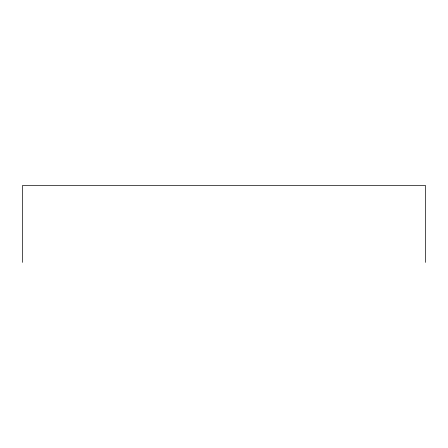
<?xml version="1.0" encoding="UTF-8"?>
<svg xmlns="http://www.w3.org/2000/svg" width="448" height="448" viewBox="0 0 448 448"><rect width="100%" height="100%" fill="white"/><g stroke="black" fill="none" stroke-linecap="round" stroke-linejoin="round"><path stroke-width="0.67" d="M425.6 262.394L425.6 185.606L22.4 185.606L22.4 262.394"/></g></svg>
